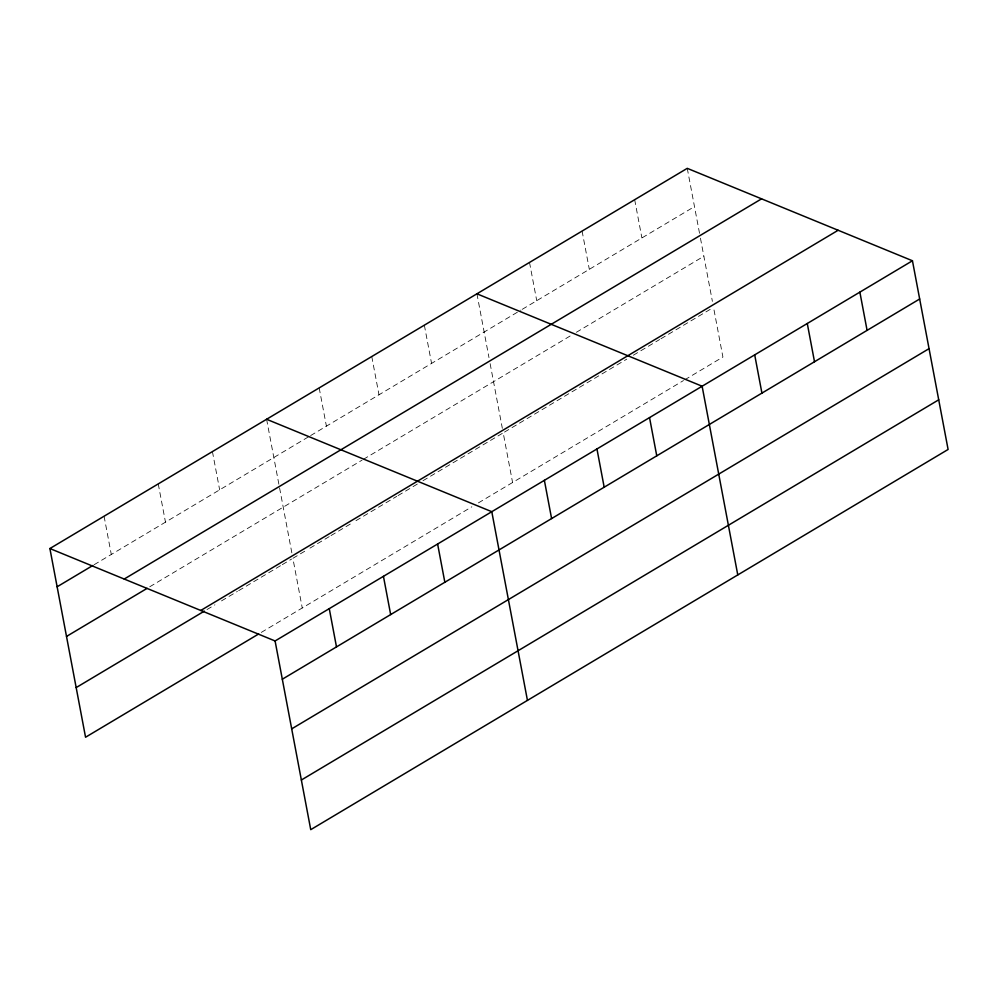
<?xml version="1.0" encoding="UTF-8"?>
<svg xmlns="http://www.w3.org/2000/svg" width="998" height="998" viewBox="0 0 998 998"><rect width="100%" height="100%" fill="white"/><g stroke="black" fill="none" stroke-linecap="round" stroke-linejoin="round"><path stroke-width="0.75" stroke-dasharray="4.99 3.74" d="M94.124 564.718L309.318 436.351M310.64 435.565L520.956 310.091M522.278 309.305L694.483 206.586M149.75 586.774L362.087 460.115M363.397 459.329L571.093 335.428M576.357 332.297L703.864 256.237M206.985 609.553L214.919 604.825M221.519 600.883L237.374 591.427M238.697 590.641L280.987 565.417M282.309 564.631L291.553 559.105M304.702 551.258L292.876 558.319L302.257 607.969M309.966 548.127L329.677 536.363M330.999 535.577L350.71 523.813M355.974 520.682L396.717 496.368M398.04 495.582L417.75 483.818M423.015 480.687L503.204 432.858L512.585 482.496M504.514 432.072L626.769 359.143M633.343 355.213L659.628 339.532M660.95 338.746L712.21 308.17M261.289 632.408L471.829 506.809M478.404 502.892L683.468 380.562M684.79 379.776L722.914 357.034L713.533 307.384M687.26 168.338L700.172 236.676M700.446 238.173L712.397 301.371M634.678 199.7L641.901 237.948M582.096 231.074L589.319 269.31M529.514 262.437L536.737 300.685M476.932 293.811L488.983 357.621M490.13 363.646L502.343 428.342M424.35 325.173L431.573 363.422M371.767 356.536L378.991 394.784M319.185 387.91L326.408 426.146M266.603 419.272L292.027 553.803M212.424 451.595L219.647 489.831M158.245 483.905L165.481 522.154M104.079 516.228L111.302 554.464"/><path stroke-width="1.5" d="M49.9 548.538L687.26 168.338L912.446 260.765L948.1 449.462L310.74 829.662L275.086 640.966L49.9 548.538L85.554 737.235L258.657 633.98M57.123 586.787L92.802 565.504M124.214 579.04L761.574 198.839M66.504 636.437L147.105 588.358M200.773 610.464L838.133 230.264M76.172 687.585L204.341 611.125M275.086 640.966L912.446 260.765M282.322 679.214L919.669 299.001M291.703 728.864L929.051 348.651M301.359 780.012L938.719 399.811M476.932 293.811L702.118 386.226L737.771 574.923M266.603 419.272L491.789 511.7L527.443 700.396M859.864 292.127L867.087 330.375M807.282 323.502L814.505 361.738M754.7 354.864L761.923 393.112M649.536 417.601L656.759 455.837M596.954 448.963L604.177 487.211M544.372 480.325L551.595 518.573M437.611 544.01L444.846 582.258M383.444 576.333L390.667 614.581M329.265 608.655L336.488 646.891"/></g></svg>
